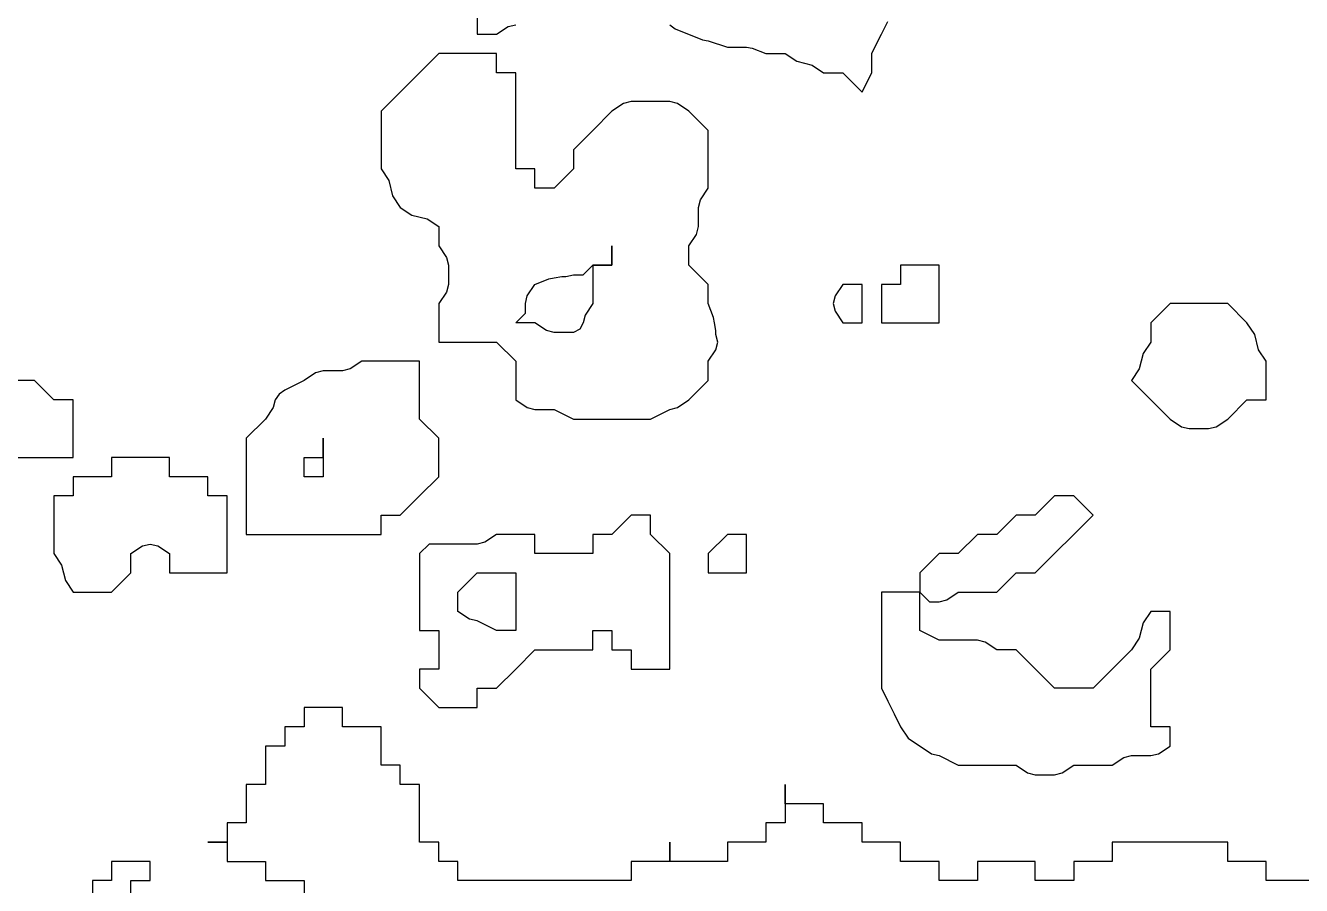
# Model space of a CAD drawing. Header units: inches. Extents: x 794995 to 811195, y 2485918 to 2508058.
# Drawn here: x 803711 to 805700, y 2493591 to 2494932 of the extents above; entities that cross this region are included whole.
import ezdxf

# ---------------------------------------------------------------- set-up
doc = ezdxf.new("R2010")
doc.units = ezdxf.units.IN
doc.header["$MEASUREMENT"] = 0
doc.layers.add('contour', color=7, linetype='Continuous')

msp = doc.modelspace()

# ---------------------------------------------------------------- linework, layer by layer
at = {"layer": 'contour'}
for points in [[(804415.2, 2494948.4), (804415.2, 2494918.4), (804445.2, 2494918.4), (804463.2, 2494930.4), (804475.2, 2494933.4)], [(804715.2, 2494933.4), (804723.7, 2494926.9), (804766.6, 2494909.8), (804775.2, 2494908.4), (804805.2, 2494898.4), (804835.2, 2494898.4), (804843.7, 2494896.9), (804865.2, 2494888.4), (804895.2, 2494888.4), (804913.2, 2494876.4), (804937.2, 2494870.4), (804955.2, 2494858.4), (804985.2, 2494858.4), (805015.2, 2494828.4), (805025.2, 2494848.4), (805030.2, 2494858.4), (805030.2, 2494888.4), (805035.2, 2494898.4), (805045.2, 2494918.4), (805055.2, 2494938.4)], [(805765.2, 2493598.4), (805645.2, 2493598.4), (805645.2, 2493628.4), (805585.2, 2493628.4), (805585.2, 2493658.4), (805405.2, 2493658.4), (805405.2, 2493628.4), (805375.2, 2493628.4), (805345.2, 2493628.4), (805345.2, 2493598.4), (805315.2, 2493598.4), (805285.2, 2493598.4), (805285.2, 2493628.4), (805195.2, 2493628.4), (805195.2, 2493598.4), (805165.2, 2493598.4), (805135.2, 2493598.4), (805135.2, 2493628.4), (805075.2, 2493628.4), (805075.2, 2493658.4), (805015.2, 2493658.4), (805015.2, 2493688.4), (804955.2, 2493688.4), (804955.2, 2493718.4), (804895.2, 2493718.4), (804895.2, 2493748.4), (804895.2, 2493688.4), (804865.2, 2493688.4), (804865.2, 2493658.4), (804835.2, 2493658.4), (804805.2, 2493658.4), (804805.2, 2493628.4), (804775.2, 2493628.4), (804715.2, 2493628.4), (804715.2, 2493658.4), (804715.2, 2493628.4), (804685.2, 2493628.4), (804655.2, 2493628.4), (804655.2, 2493598.4), (804625.2, 2493598.4), (804385.2, 2493598.4), (804385.2, 2493628.4), (804355.2, 2493628.4), (804355.2, 2493658.4), (804325.2, 2493658.4), (804325.2, 2493748.4), (804295.2, 2493748.4), (804295.2, 2493778.4), (804265.2, 2493778.4), (804265.2, 2493838.4), (804205.2, 2493838.4), (804205.2, 2493868.4), (804145.2, 2493868.4), (804145.2, 2493838.4), (804115.2, 2493838.4), (804115.2, 2493808.4), (804085.2, 2493808.4), (804085.2, 2493748.4), (804055.2, 2493748.4), (804055.2, 2493688.4), (804025.2, 2493688.4), (804025.2, 2493658.4), (803995.2, 2493658.4), (804025.2, 2493658.4), (804025.2, 2493628.4), (804085.2, 2493628.4), (804085.2, 2493598.4), (804145.2, 2493598.4), (804145.2, 2493508.4)], [(803875.2, 2493568.4), (803875.2, 2493598.4), (803905.2, 2493598.4), (803905.2, 2493628.4), (803845.2, 2493628.4), (803845.2, 2493598.4), (803815.2, 2493598.4), (803815.2, 2493568.4)]]:
    msp.add_lwpolyline(points, dxfattribs=at)
for points in [[(804715.2, 2494333.4), (804727.2, 2494336.4), (804745.2, 2494348.4), (804775.2, 2494378.4), (804775.2, 2494408.4), (804787.2, 2494426.4), (804790.2, 2494438.4), (804787.2, 2494450.4), (804787.2, 2494456.4), (804785.2, 2494468.4), (804783.7, 2494476.9), (804775.2, 2494498.4), (804775.2, 2494528.4), (804745.2, 2494558.4), (804745.2, 2494588.4), (804757.2, 2494606.4), (804760.2, 2494618.4), (804760.2, 2494648.4), (804763.2, 2494660.4), (804775.2, 2494678.4), (804775.2, 2494768.4), (804745.2, 2494798.4), (804727.2, 2494810.4), (804715.2, 2494813.4), (804655.2, 2494813.4), (804643.2, 2494810.4), (804625.2, 2494798.4), (804595.2, 2494768.4), (804565.2, 2494738.4), (804565.2, 2494708.4), (804535.2, 2494678.4), (804505.2, 2494678.4), (804505.2, 2494708.4), (804475.2, 2494708.4), (804475.2, 2494858.4), (804445.2, 2494858.4), (804445.2, 2494888.4), (804355.2, 2494888.4), (804325.2, 2494858.4), (804295.2, 2494828.4), (804265.2, 2494798.4), (804265.2, 2494708.4), (804277.2, 2494690.4), (804283.2, 2494666.4), (804295.2, 2494648.4), (804313.2, 2494636.4), (804337.2, 2494630.4), (804355.2, 2494618.4), (804355.2, 2494588.4), (804367.2, 2494570.4), (804370.2, 2494558.4), (804370.2, 2494528.4), (804367.2, 2494516.4), (804355.2, 2494498.4), (804355.2, 2494438.4), (804445.2, 2494438.4), (804475.2, 2494408.4), (804475.2, 2494348.4), (804493.2, 2494336.4), (804505.2, 2494333.4), (804535.2, 2494333.4), (804565.2, 2494318.4), (804685.2, 2494318.4)], [(804565.2, 2494453.4), (804535.2, 2494453.4), (804523.2, 2494456.4), (804505.2, 2494468.4), (804475.2, 2494468.4), (804490.2, 2494483.4), (804490.2, 2494498.4), (804493.2, 2494510.4), (804505.2, 2494528.4), (804526.6, 2494536.9), (804535.2, 2494538.4), (804547.2, 2494540.4), (804553.2, 2494540.4), (804565.2, 2494543.4), (804580.2, 2494543.4), (804595.2, 2494558.4), (804625.2, 2494558.4), (804625.2, 2494588.4), (804625.2, 2494558.4), (804595.2, 2494558.4), (804595.2, 2494528.4), (804595.2, 2494498.4), (804583.2, 2494480.4), (804580.2, 2494468.4), (804575.2, 2494458.4)], [(805105.2, 2494468.4), (805135.2, 2494468.4), (805135.2, 2494558.4), (805075.2, 2494558.4), (805075.2, 2494528.4), (805045.2, 2494528.4), (805045.2, 2494498.4), (805045.2, 2494468.4)], [(804985.2, 2494468.4), (805015.2, 2494468.4), (805015.2, 2494528.4), (804985.2, 2494528.4), (804973.2, 2494510.4), (804970.2, 2494498.4), (804973.2, 2494486.4)], [(805555.2, 2494303.4), (805567.2, 2494306.4), (805585.2, 2494318.4), (805615.2, 2494348.4), (805645.2, 2494348.4), (805645.2, 2494408.4), (805633.2, 2494426.4), (805627.2, 2494450.4), (805615.2, 2494468.4), (805585.2, 2494498.4), (805495.2, 2494498.4), (805465.2, 2494468.4), (805465.2, 2494438.4), (805453.2, 2494420.4), (805450.2, 2494408.4), (805447.2, 2494396.4), (805435.2, 2494378.4), (805495.2, 2494318.4), (805513.2, 2494306.4), (805525.2, 2494303.4)], [(804235.2, 2494138.4), (804265.2, 2494138.4), (804265.2, 2494168.4), (804295.2, 2494168.4), (804325.2, 2494198.4), (804355.2, 2494228.4), (804355.2, 2494288.4), (804325.2, 2494318.4), (804325.2, 2494408.4), (804235.2, 2494408.4), (804217.2, 2494396.4), (804205.2, 2494393.4), (804175.2, 2494393.4), (804163.2, 2494390.4), (804145.2, 2494378.4), (804115.2, 2494363.4), (804106.6, 2494356.9), (804100.2, 2494348.4), (804097.2, 2494336.4), (804085.2, 2494318.4), (804055.2, 2494288.4), (804055.2, 2494138.4)], [(803755.2, 2494258.4), (803785.2, 2494258.4), (803785.2, 2494348.4), (803755.2, 2494348.4), (803725.2, 2494378.4), (803695.2, 2494378.4), (803695.2, 2494348.4), (803695.2, 2494258.4)], [(804175.2, 2494228.4), (804145.2, 2494228.4), (804145.2, 2494258.4), (804175.2, 2494258.4), (804175.2, 2494288.4)], [(803845.2, 2494048.4), (803875.2, 2494078.4), (803875.2, 2494108.4), (803893.2, 2494120.4), (803905.2, 2494123.4), (803917.2, 2494120.4), (803935.2, 2494108.4), (803935.2, 2494078.4), (803995.2, 2494078.4), (804025.2, 2494078.4), (804025.2, 2494198.4), (803995.2, 2494198.4), (803995.2, 2494228.4), (803935.2, 2494228.4), (803935.2, 2494258.4), (803845.2, 2494258.4), (803845.2, 2494228.4), (803785.2, 2494228.4), (803785.2, 2494198.4), (803755.2, 2494198.4), (803755.2, 2494168.4), (803755.2, 2494108.4), (803767.2, 2494090.4), (803773.2, 2494066.4), (803785.2, 2494048.4)], [(805135.2, 2494033.4), (805147.2, 2494036.4), (805165.2, 2494048.4), (805225.2, 2494048.4), (805255.2, 2494078.4), (805285.2, 2494078.4), (805315.2, 2494108.4), (805345.2, 2494138.4), (805375.2, 2494168.4), (805345.2, 2494198.4), (805315.2, 2494198.4), (805285.2, 2494168.4), (805255.2, 2494168.4), (805225.2, 2494138.4), (805195.2, 2494138.4), (805165.2, 2494108.4), (805135.2, 2494108.4), (805105.2, 2494078.4), (805105.2, 2494048.4), (805120.2, 2494033.4)], [(804385.2, 2493868.4), (804415.2, 2493868.4), (804415.2, 2493898.4), (804445.2, 2493898.4), (804475.2, 2493928.4), (804505.2, 2493958.4), (804565.2, 2493958.4), (804595.2, 2493958.4), (804595.2, 2493988.4), (804625.2, 2493988.4), (804625.2, 2493958.4), (804655.2, 2493958.4), (804655.2, 2493928.4), (804685.2, 2493928.4), (804715.2, 2493928.4), (804715.2, 2494108.4), (804685.2, 2494138.4), (804685.2, 2494168.4), (804655.2, 2494168.4), (804625.2, 2494138.4), (804595.2, 2494138.4), (804595.2, 2494108.4), (804505.2, 2494108.4), (804505.2, 2494138.4), (804445.2, 2494138.4), (804427.2, 2494126.4), (804415.2, 2494123.4), (804340.2, 2494123.4), (804325.2, 2494108.4), (804325.2, 2493988.4), (804355.2, 2493988.4), (804355.2, 2493928.4), (804325.2, 2493928.4), (804325.2, 2493898.4), (804355.2, 2493868.4)], [(804805.2, 2494078.4), (804835.2, 2494078.4), (804835.2, 2494138.4), (804805.2, 2494138.4), (804775.2, 2494108.4), (804775.2, 2494078.4)], [(804475.2, 2493988.4), (804445.2, 2493988.4), (804415.2, 2494003.4), (804403.2, 2494006.4), (804385.2, 2494018.4), (804385.2, 2494048.4), (804415.2, 2494078.4), (804475.2, 2494078.4)], [(805315.2, 2493763.4), (805327.2, 2493766.4), (805345.2, 2493778.4), (805405.2, 2493778.4), (805423.2, 2493790.4), (805435.2, 2493793.4), (805465.2, 2493793.4), (805477.2, 2493796.4), (805495.2, 2493808.4), (805495.2, 2493838.4), (805465.2, 2493838.4), (805465.2, 2493928.4), (805495.2, 2493958.4), (805495.2, 2494018.4), (805465.2, 2494018.4), (805453.2, 2494000.4), (805450.2, 2493988.4), (805447.2, 2493976.4), (805435.2, 2493958.4), (805405.2, 2493928.4), (805375.2, 2493898.4), (805315.2, 2493898.4), (805255.2, 2493958.4), (805225.2, 2493958.4), (805207.2, 2493970.4), (805195.2, 2493973.4), (805135.2, 2493973.4), (805105.2, 2493988.4), (805105.2, 2494048.4), (805045.2, 2494048.4), (805045.2, 2494018.4), (805045.2, 2493898.4), (805055.2, 2493878.4), (805065.2, 2493858.4), (805075.2, 2493838.4), (805087.2, 2493820.4), (805123.2, 2493796.4), (805135.2, 2493793.4), (805165.2, 2493778.4), (805255.2, 2493778.4), (805273.2, 2493766.4), (805285.2, 2493763.4)]]:
    msp.add_lwpolyline(points, close=True, dxfattribs=at)

doc.saveas('drawing.dxf')
